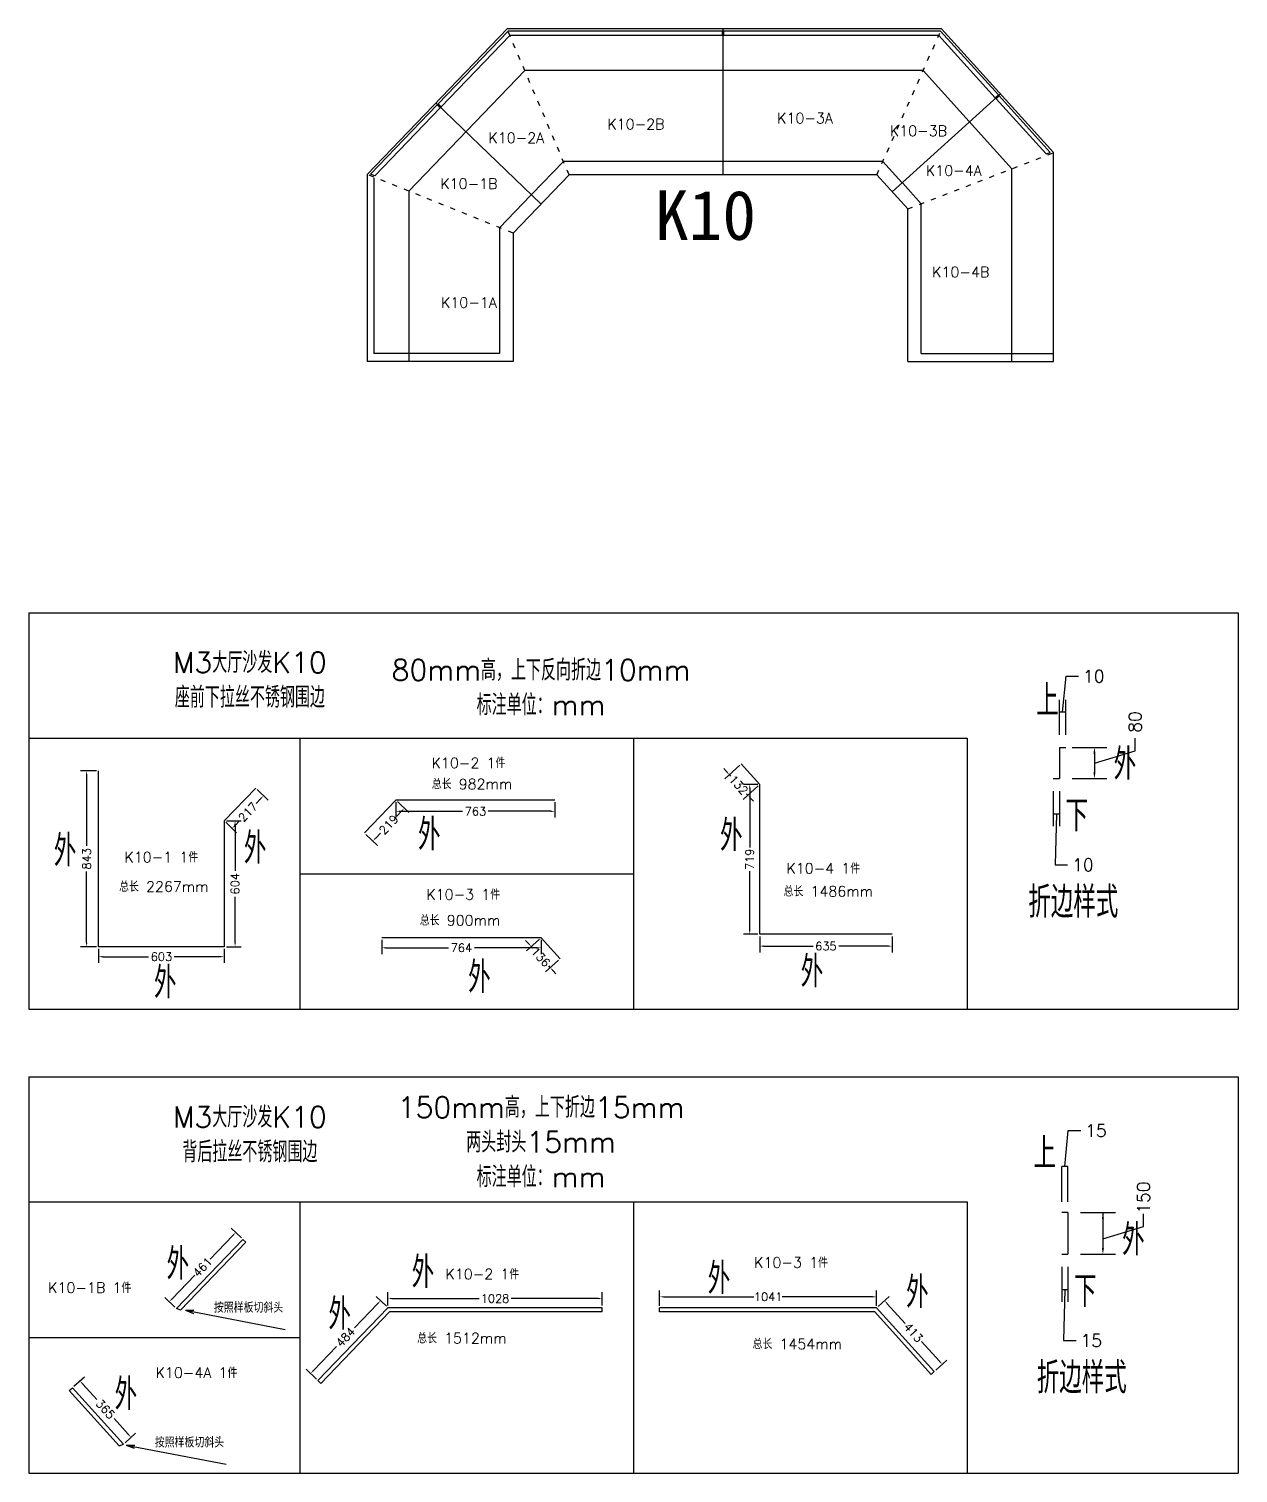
# Model space of a CAD drawing. Header units: millimetres. Extents: x 1725838 to 1745173, y -304752 to -289676.
# Drawn here: x 1738795 to 1744595, y -304752 to -297828 of the extents above; entities that cross this region are included whole.
import ezdxf

# ---------------------------------------------------------------- set-up
doc = ezdxf.new("R2010")
doc.units = ezdxf.units.MM
doc.header["$PDMODE"] = 35
doc.header["$PDSIZE"] = 3
doc.linetypes.add('ACAD_ISO03W100', pattern=[30, 12, -18])
doc.styles.add('SIMPLEX', font='simplex.shx', dxfattribs={"bigfont": 'gbcbig.shx'})
doc.styles.get("Standard").update_dxf_attribs({"font": 'simplex.shx', "bigfont": 'gbcbig.shx'})
doc.dimstyles.new('整数40', dxfattribs={"dimtxt": 40, "dimasz": 20, "dimexe": 30, "dimexo": 10, "dimgap": 10, "dimtad": 0, "dimdec": 0, "dimzin": 12, "dimdsep": 46, "dimtxsty": 'SIMPLEX', "dimcen": 50, "dimclrd": 256, "dimclre": 256, "dimclrt": 3, "dimazin": 3, "dimtfac": 1, "dimtdec": 0, "dimtmove": 1, "dimatfit": 3, "dimfxl": 0, "dimlwd": -1, "dimlwe": -1, "dimarcsym": 0})

# ---------------------------------------------------------------- blocks, each defined once
blk = doc.blocks.new('*D236')
for p, q in [((1739119.6, -301384.7), (1739042.3, -301384.7)), ((1739072.3, -301404.7), (1739072.3, -301745)), ((1739072.3, -302208.1), (1739072.3, -301867.8)), ((1739119.6, -302228.1), (1739042.3, -302228.1))]:
    blk.add_line(p, q)
for points in [[(1739068.9, -301404.7), (1739075.6, -301404.7), (1739072.3, -301384.7)], [(1739068.9, -302208.1), (1739075.6, -302208.1), (1739072.3, -302228.1)]]:
    blk.add_solid(points)
at = {"layer": 'Defpoints', "color": 0}
for p in [(1739129.6, -301384.7), (1739072.3, -302228.1), (1739129.6, -302228.1)]:
    blk.add_point(p, dxfattribs=at)
at = {"color": 3, "insert": (1739072.3, -301806.4), "char_height": 40, "attachment_point": 5, "rotation": 90, "style": 'SIMPLEX'}
blk.add_mtext('843', dxfattribs=at)
blk = doc.blocks.new('*D237')
for p, q in [((1739129.6, -302238.1), (1739129.6, -302305.7)), ((1739149.6, -302275.7), (1739369.7, -302275.7)), ((1739712.6, -302275.7), (1739492.5, -302275.7)), ((1739732.6, -302238.1), (1739732.6, -302305.7))]:
    blk.add_line(p, q)
for points in [[(1739149.6, -302272.4), (1739149.6, -302279), (1739129.6, -302275.7)], [(1739712.6, -302272.4), (1739712.6, -302279), (1739732.6, -302275.7)]]:
    blk.add_solid(points)
at = {"layer": 'Defpoints', "color": 0}
for p in [(1739129.6, -302228.1), (1739732.6, -302228.1), (1739732.6, -302275.7)]:
    blk.add_point(p, dxfattribs=at)
at = {"color": 3, "insert": (1739431.1, -302275.7), "char_height": 40, "attachment_point": 5, "style": 'SIMPLEX'}
blk.add_mtext('603', dxfattribs=at)
blk = doc.blocks.new('*D251')
for p, q in [((1739742.6, -301624.4), (1739814, -301624.4)), ((1739784, -301644.4), (1739784, -301863.8)), ((1739784, -302208.1), (1739784, -301988.6)), ((1739742.6, -302228.1), (1739814, -302228.1))]:
    blk.add_line(p, q)
for points in [[(1739780.7, -301644.4), (1739787.4, -301644.4), (1739784, -301624.4)], [(1739780.7, -302208.1), (1739787.4, -302208.1), (1739784, -302228.1)]]:
    blk.add_solid(points)
at = {"layer": 'Defpoints', "color": 0}
for p in [(1739732.6, -301624.4), (1739732.6, -302228.1), (1739784, -302228.1)]:
    blk.add_point(p, dxfattribs=at)
at = {"color": 3, "insert": (1739784, -301926.2), "char_height": 40, "attachment_point": 5, "rotation": 90, "style": 'SIMPLEX'}
blk.add_mtext('604', dxfattribs=at)
blk = doc.blocks.new('*D252')
for p, q in [((1739906.6, -301518.4), (1739885.2, -301540.6)), ((1739890.2, -301474.9), (1739942.1, -301524.7)), ((1739739.8, -301631.3), (1739791.7, -301681.2)), ((1739783.9, -301646), (1739805.3, -301623.7))]:
    blk.add_line(p, q)
for points in [[(1739904.2, -301516), (1739909, -301520.7), (1739920.5, -301503.9)], [(1739781.5, -301643.6), (1739786.3, -301648.3), (1739770.1, -301660.4)]]:
    blk.add_solid(points)
at = {"layer": 'Defpoints', "color": 0}
for p in [(1739883, -301467.9), (1739920.5, -301503.9), (1739732.6, -301624.4)]:
    blk.add_point(p, dxfattribs=at)
at = {"color": 3, "insert": (1739845.3, -301582.2), "char_height": 40, "attachment_point": 5, "rotation": 46.12857, "style": 'SIMPLEX'}
blk.add_mtext('217', dxfattribs=at)
blk = doc.blocks.new('*D253')
for p, q in [((1740563, -301531.7), (1740617.9, -301584.5)), ((1740582.4, -301578.1), (1740559.9, -301601.6)), ((1740411.6, -301689.2), (1740466.5, -301742)), ((1740458.7, -301706.8), (1740481.3, -301683.3))]:
    blk.add_line(p, q)
for points in [[(1740580, -301575.8), (1740584.8, -301580.4), (1740596.3, -301563.7)], [(1740456.3, -301704.5), (1740461.1, -301709.1), (1740444.9, -301721.2)]]:
    blk.add_solid(points)
at = {"layer": 'Defpoints', "color": 0}
for p in [(1740555.8, -301524.7), (1740404.4, -301682.3), (1740444.9, -301721.2)]:
    blk.add_point(p, dxfattribs=at)
at = {"color": 3, "insert": (1740520.6, -301642.4), "char_height": 40, "attachment_point": 5, "rotation": 46.12857, "style": 'SIMPLEX'}
blk.add_mtext('219', dxfattribs=at)
blk = doc.blocks.new('*D254')
for p, q in [((1740555.8, -301534.7), (1740555.8, -301608.7)), ((1741318.4, -301534.7), (1741318.4, -301608.7)), ((1740575.8, -301578.7), (1740875.7, -301578.7)), ((1741298.4, -301578.7), (1740998.5, -301578.7))]:
    blk.add_line(p, q)
for points in [[(1740575.8, -301575.3), (1740575.8, -301582), (1740555.8, -301578.7)], [(1741298.4, -301575.3), (1741298.4, -301582), (1741318.4, -301578.7)]]:
    blk.add_solid(points)
at = {"layer": 'Defpoints', "color": 0}
for p in [(1740555.8, -301524.7), (1741318.4, -301524.7), (1740555.8, -301578.7)]:
    blk.add_point(p, dxfattribs=at)
at = {"color": 3, "insert": (1740937.1, -301578.7), "char_height": 40, "attachment_point": 5, "style": 'SIMPLEX'}
blk.add_mtext('763', dxfattribs=at)
blk = doc.blocks.new('*D255')
for p, q in [((1740487.9, -302194.7), (1740487.9, -302263.1)), ((1741251.7, -302194.7), (1741251.7, -302263.1)), ((1740507.9, -302233.1), (1740807.4, -302233.1)), ((1741231.7, -302233.1), (1740932.2, -302233.1))]:
    blk.add_line(p, q)
for points in [[(1740507.9, -302229.7), (1740507.9, -302236.4), (1740487.9, -302233.1)], [(1741231.7, -302229.7), (1741231.7, -302236.4), (1741251.7, -302233.1)]]:
    blk.add_solid(points)
at = {"layer": 'Defpoints', "color": 0}
for p in [(1740487.9, -302184.7), (1741251.7, -302184.7), (1741251.7, -302233.1)]:
    blk.add_point(p, dxfattribs=at)
at = {"color": 3, "insert": (1740869.8, -302233.1), "char_height": 40, "attachment_point": 5, "style": 'SIMPLEX'}
blk.add_mtext('764', dxfattribs=at)
blk = doc.blocks.new('*D256')
for p, q in [((1741191.3, -302212.4), (1741177.8, -302197.6)), ((1741244.3, -302191.4), (1741182.4, -302247.4)), ((1741204.7, -302227.2), (1741212.2, -302235.6)), ((1741335.4, -302292.1), (1741273.6, -302348.1)), ((1741295.8, -302327.9), (1741288.3, -302319.6)), ((1741309.3, -302342.7), (1741322.7, -302357.6))]:
    blk.add_line(p, q)
for points in [[(1741193.7, -302210.2), (1741188.8, -302214.6), (1741204.7, -302227.2)], [(1741311.7, -302340.5), (1741306.8, -302345), (1741295.8, -302327.9)]]:
    blk.add_solid(points)
at = {"layer": 'Defpoints', "color": 0}
for p in [(1741204.7, -302227.2), (1741251.7, -302184.7), (1741342.8, -302285.4)]:
    blk.add_point(p, dxfattribs=at)
at = {"color": 3, "insert": (1741250.3, -302277.6), "char_height": 40, "attachment_point": 5, "rotation": 312.161, "style": 'SIMPLEX'}
blk.add_mtext('136', dxfattribs=at)
blk = doc.blocks.new('*D257')
for p, q in [((1742141.5, -301388.4), (1742128.1, -301373.6)), ((1742204.7, -301358.2), (1742132.7, -301423.4)), ((1742154.9, -301403.2), (1742160.6, -301409.5)), ((1742293.3, -301456.1), (1742221.3, -301521.3)), ((1742243.5, -301501.1), (1742237.9, -301494.9)), ((1742257, -301516), (1742270.4, -301530.8))]:
    blk.add_line(p, q)
for points in [[(1742144, -301386.2), (1742139, -301390.7), (1742154.9, -301403.2)], [(1742259.4, -301513.7), (1742254.5, -301518.2), (1742243.5, -301501.1)]]:
    blk.add_solid(points)
at = {"layer": 'Defpoints', "color": 0}
for p in [(1742212.1, -301351.5), (1742154.9, -301403.2), (1742300.7, -301449.4)]:
    blk.add_point(p, dxfattribs=at)
at = {"color": 3, "insert": (1742199.2, -301452.2), "char_height": 40, "attachment_point": 5, "rotation": 312.161, "style": 'SIMPLEX'}
blk.add_mtext('132', dxfattribs=at)
blk = doc.blocks.new('*D258')
for p, q in [((1742290.7, -301449.4), (1742222.7, -301449.4)), ((1742252.7, -301469.4), (1742252.7, -301752.2)), ((1742252.7, -302148.3), (1742252.7, -301865.5)), ((1742290.7, -302168.3), (1742222.7, -302168.3))]:
    blk.add_line(p, q)
for points in [[(1742249.3, -301469.4), (1742256, -301469.4), (1742252.7, -301449.4)], [(1742249.3, -302148.3), (1742256, -302148.3), (1742252.7, -302168.3)]]:
    blk.add_solid(points)
at = {"layer": 'Defpoints', "color": 0}
for p in [(1742300.7, -301449.4), (1742252.7, -302168.3), (1742300.7, -302168.3)]:
    blk.add_point(p, dxfattribs=at)
at = {"color": 3, "insert": (1742252.7, -301808.9), "char_height": 40, "attachment_point": 5, "rotation": 90, "style": 'SIMPLEX'}
blk.add_mtext('719', dxfattribs=at)
blk = doc.blocks.new('*D259')
for p, q in [((1742300.7, -302178.3), (1742300.7, -302255)), ((1742320.7, -302225), (1742556.8, -302225)), ((1742915.7, -302225), (1742679.6, -302225)), ((1742935.7, -302178.3), (1742935.7, -302255))]:
    blk.add_line(p, q)
for points in [[(1742320.7, -302221.6), (1742320.7, -302228.3), (1742300.7, -302225)], [(1742915.7, -302221.6), (1742915.7, -302228.3), (1742935.7, -302225)]]:
    blk.add_solid(points)
at = {"layer": 'Defpoints', "color": 0}
for p in [(1742300.7, -302168.3), (1742935.7, -302168.3), (1742935.7, -302225)]:
    blk.add_point(p, dxfattribs=at)
at = {"color": 3, "insert": (1742618.2, -302225), "char_height": 40, "attachment_point": 5, "style": 'SIMPLEX'}
blk.add_mtext('635', dxfattribs=at)
blk = doc.blocks.new('*D260')
for p, q in [((1740468, -303939.3), (1740357.3, -304054.4)), ((1740509.8, -303951.7), (1740460.2, -303904.1)), ((1740160.1, -304259.5), (1740270.8, -304144.4)), ((1740174.2, -304300.8), (1740124.6, -304253.1))]:
    blk.add_line(p, q)
for points in [[(1740465.6, -303937), (1740470.4, -303941.6), (1740481.8, -303924.9)], [(1740157.7, -304257.2), (1740162.5, -304261.8), (1740146.2, -304273.9)]]:
    blk.add_solid(points)
at = {"layer": 'Defpoints', "color": 0}
for p in [(1740517, -303958.7), (1740146.2, -304273.9), (1740181.4, -304307.7)]:
    blk.add_point(p, dxfattribs=at)
at = {"color": 3, "insert": (1740314, -304099.4), "char_height": 40, "attachment_point": 5, "rotation": 46.12857, "style": 'SIMPLEX'}
blk.add_mtext('484', dxfattribs=at)
blk = doc.blocks.new('*D261')
for p, q in [((1740517, -303948.7), (1740517, -303884.5)), ((1741545.3, -303948.7), (1741545.3, -303884.5)), ((1740537, -303914.5), (1740954.5, -303914.5)), ((1741525.3, -303914.5), (1741107.8, -303914.5))]:
    blk.add_line(p, q)
for points in [[(1740537, -303911.2), (1740537, -303917.9), (1740517, -303914.5)], [(1741525.3, -303911.2), (1741525.3, -303917.9), (1741545.3, -303914.5)]]:
    blk.add_solid(points)
at = {"layer": 'Defpoints', "color": 0}
for p in [(1740517, -303958.7), (1741545.3, -303914.5), (1741545.3, -303958.7)]:
    blk.add_point(p, dxfattribs=at)
at = {"color": 3, "insert": (1741031.1, -303914.5), "char_height": 40, "attachment_point": 5, "style": 'SIMPLEX'}
blk.add_mtext('1028', dxfattribs=at)
blk = doc.blocks.new('*D262')
for p, q in [((1741820.6, -303948.9), (1741820.6, -303876.3)), ((1742861.1, -303948.9), (1742861.1, -303876.3)), ((1741840.6, -303906.3), (1742272.7, -303906.3)), ((1742841.1, -303906.3), (1742408.9, -303906.3))]:
    blk.add_line(p, q)
for points in [[(1741840.6, -303903), (1741840.6, -303909.7), (1741820.6, -303906.3)], [(1742841.1, -303903), (1742841.1, -303909.7), (1742861.1, -303906.3)]]:
    blk.add_solid(points)
at = {"layer": 'Defpoints', "color": 0}
for p in [(1741820.6, -303906.3), (1741820.6, -303958.9), (1742861.1, -303958.9)]:
    blk.add_point(p, dxfattribs=at)
at = {"color": 3, "insert": (1742340.8, -303906.3), "char_height": 40, "attachment_point": 5, "style": 'SIMPLEX'}
blk.add_mtext('1041', dxfattribs=at)
blk = doc.blocks.new('*D263')
for p, q in [((1742868.5, -303952.2), (1742921.4, -303904.3)), ((1742912.5, -303939.3), (1742998.9, -304034.7)), ((1743162.6, -304215.5), (1743076.3, -304120.1)), ((1743145.5, -304258), (1743198.3, -304210.2))]:
    blk.add_line(p, q)
for points in [[(1742915, -303937), (1742910.1, -303941.5), (1742899.1, -303924.5)], [(1743165.1, -304213.2), (1743160.2, -304217.7), (1743176.1, -304230.3)]]:
    blk.add_solid(points)
at = {"layer": 'Defpoints', "color": 0}
for p in [(1742861.1, -303958.9), (1743176.1, -304230.3), (1743138, -304264.7)]:
    blk.add_point(p, dxfattribs=at)
at = {"color": 3, "insert": (1743037.6, -304077.4), "char_height": 40, "attachment_point": 5, "rotation": 312.161, "style": 'SIMPLEX'}
blk.add_mtext('413', dxfattribs=at)
blk = doc.blocks.new('*D264')
for p, q in [((1739011.3, -304335.2), (1739062, -304289.3)), ((1739053.2, -304324.3), (1739121.1, -304399.2)), ((1739271.4, -304565.3), (1739203.5, -304490.3)), ((1739256.4, -304605.8), (1739307.1, -304560))]:
    blk.add_line(p, q)
for points in [[(1739055.7, -304322), (1739050.7, -304326.5), (1739039.8, -304309.5)], [(1739273.9, -304563), (1739268.9, -304567.5), (1739284.8, -304580.1)]]:
    blk.add_solid(points)
at = {"layer": 'Defpoints', "color": 0}
for p in [(1739003.9, -304341.9), (1739039.8, -304309.5), (1739249, -304612.5)]:
    blk.add_point(p, dxfattribs=at)
at = {"color": 3, "insert": (1739162.3, -304444.8), "char_height": 40, "attachment_point": 5, "rotation": 312.161, "style": 'SIMPLEX'}
blk.add_mtext('365', dxfattribs=at)
blk = doc.blocks.new('*D265')
for p, q in [((1739773.7, -303612.1), (1739664.5, -303725.7)), ((1739814.7, -303623.8), (1739765.9, -303576.9)), ((1739482.1, -303915.4), (1739591.2, -303801.9)), ((1739495.4, -303956), (1739446.6, -303909.1))]:
    blk.add_line(p, q)
for points in [[(1739771.3, -303609.8), (1739776.1, -303614.4), (1739787.5, -303597.7)], [(1739479.7, -303913.1), (1739484.5, -303917.7), (1739468.2, -303929.9)]]:
    blk.add_solid(points)
at = {"layer": 'Defpoints', "color": 0}
for p in [(1739821.9, -303630.8), (1739468.2, -303929.9), (1739502.6, -303962.9)]:
    blk.add_point(p, dxfattribs=at)
at = {"color": 3, "insert": (1739627.9, -303763.8), "char_height": 40, "attachment_point": 5, "rotation": 46.12857, "style": 'SIMPLEX'}
blk.add_mtext('461', dxfattribs=at)

msp = doc.modelspace()

# ---------------------------------------------------------------- linework, layer by layer
at = {"color": 6}
for p, q in [((1741088.6, -297827.6), (1740418, -298525.1)), ((1741093.3, -297838.6), (1740757.7, -298187.6)), ((1741101.8, -297858.6), (1740772.1, -298201.5)), ((1743173, -297827.6), (1741088.6, -297827.6)), ((1742121.6, -297838.6), (1741093.3, -297838.6)), ((1742121.6, -297858.6), (1741101.8, -297858.6)), ((1743168.1, -297838.6), (1742127.6, -297838.6)), ((1743159.2, -297858.6), (1742127.6, -297858.6)), ((1743430.2, -298157.9), (1743159.2, -297858.6)), ((1743445, -298144.4), (1743168.1, -297838.6)), ((1743710.2, -298420.8), (1743173, -297827.6)), ((1743430.2, -298157.9), (1743445, -298144.4)), ((1740753.5, -298192), (1740434.2, -298524.1)), ((1740767.9, -298205.8), (1740454.2, -298532.2)), ((1740767.9, -298205.8), (1740753.5, -298192)), ((1740772.1, -298201.5), (1740757.7, -298187.6)), ((1743434.2, -298162.3), (1743449.1, -298148.9)), ((1743674.1, -298427.2), (1743434.2, -298162.3)), ((1743694.1, -298419.5), (1743449.1, -298148.9)), ((1743674.1, -298427.2), (1743694.1, -298419.5)), ((1740454.2, -298532.2), (1740434.2, -298524.1)), ((1740450, -298541.3), (1740450, -299384.6)), ((1741053, -299384.6), (1740450, -299384.6)), ((1743075.2, -299384.6), (1743710.2, -299384.6)), ((1743738.5, -301272.2), (1743738.5, -301422.2)), ((1743738.5, -301272.2), (1743768.5, -301272.2)), ((1743708.5, -301422.2), (1743738.5, -301422.2)), ((1743779, -303502.6), (1743749, -303502.6)), ((1743779, -303502.6), (1743779, -303702.6)), ((1739821.9, -303630.8), (1739502.6, -303962.9)), ((1739836.3, -303644.6), (1739522.6, -303971)), ((1739836.3, -303644.6), (1739821.9, -303630.8)), ((1743749, -303702.6), (1743779, -303702.6)), ((1740517, -303958.7), (1740181.4, -304307.7)), ((1741545.3, -303958.7), (1740517, -303958.7)), ((1741545.3, -303978.7), (1741545.3, -303958.7)), ((1742861.1, -303958.9), (1741820.6, -303958.9)), ((1741820.6, -303978.9), (1741820.6, -303958.9)), ((1743138, -304264.7), (1742861.1, -303958.9)), ((1739522.6, -303971), (1739502.6, -303962.9)), ((1740525.5, -303978.7), (1740195.8, -304321.6)), ((1741545.3, -303978.7), (1740525.5, -303978.7)), ((1742852.2, -303978.9), (1741820.6, -303978.9)), ((1743123.2, -304278.2), (1742852.2, -303978.9)), ((1743123.2, -304278.2), (1743138, -304264.7)), ((1738989.1, -304355.3), (1739003.9, -304341.9)), ((1739229, -304620.3), (1738989.1, -304355.3)), ((1739249, -304612.5), (1739003.9, -304341.9)), ((1740195.8, -304321.6), (1740181.4, -304307.7)), ((1739229, -304620.3), (1739249, -304612.5))]:
    msp.add_line(p, q, dxfattribs=at)
at = {"color": 1, "linetype": 'ACAD_ISO03W100', "ltscale": 2}
for p, q in [((1741386.6, -298527.6), (1741088.6, -297827.6)), ((1742862.5, -298527.6), (1743173, -297827.6)), ((1743010.2, -298690.7), (1743710.2, -298420.8)), ((1741118, -298807), (1740418, -298525.1))]:
    msp.add_line(p, q, dxfattribs=at)
at = {"color": 4}
for p, q in [((1742121.6, -297858.6), (1742121.6, -297838.6)), ((1742124.6, -298527.6), (1742124.6, -297827.6)), ((1742127.6, -297858.6), (1742127.6, -297838.6)), ((1741173.7, -298027.6), (1740618, -298605.7)), ((1742936.3, -298609.1), (1743455.2, -298139.3)), ((1741252.3, -298667.3), (1740747.7, -298182.2)), ((1743710.2, -299422.6), (1743710.2, -298420.8)), ((1740618, -298605.7), (1740618, -299422.6))]:
    msp.add_line(p, q, dxfattribs=at)
at = {"color": 1}
for p, q in [((1740418, -298525.1), (1740418, -299422.6)), ((1741118, -299422.6), (1740418, -299422.6)), ((1743010.2, -299422.6), (1743710.2, -299422.6))]:
    msp.add_line(p, q, dxfattribs=at)
for p, q in [((1738795.1, -300627.9), (1738795.1, -302527.9)), ((1738795.1, -300627.9), (1744595.1, -300627.9)), ((1744595.1, -300627.9), (1744595.1, -302527.9)), ((1743753.5, -301103.9), (1743769.9, -300931.5)), ((1743769.9, -300931.5), (1743829.9, -300931.5)), ((1743738.5, -301212.2), (1743738.5, -301043.9)), ((1743768.5, -301212.2), (1743768.5, -301043.9)), ((1743768.5, -301103.9), (1743738.5, -301103.9)), ((1743768.5, -301103.9), (1743738.5, -301103.9)), ((1738795.1, -301227.9), (1743295.1, -301227.9)), ((1740095.1, -301227.9), (1740095.1, -302527.9)), ((1741695.1, -301227.9), (1741695.1, -302527.9)), ((1743295.1, -301227.9), (1743295.1, -302527.9)), ((1744100.9, -301288.7), (1744100.9, -301228.7)), ((1743798.5, -301272.2), (1743965.9, -301272.2)), ((1743905.9, -301347.2), (1744100.9, -301288.7)), ((1743905.9, -301302.2), (1743905.9, -301392.2)), ((1743798.5, -301422.2), (1743965.9, -301422.2)), ((1743708.5, -301482.2), (1743708.5, -301650.2)), ((1743738.5, -301482.2), (1743738.5, -301650.2)), ((1743708.5, -301590.2), (1743738.5, -301590.2)), ((1743708.5, -301590.2), (1743738.5, -301590.2)), ((1743723.5, -301590.2), (1743717.5, -301835.5)), ((1740095.1, -301877.9), (1741695.1, -301877.9)), ((1743717.5, -301835.5), (1743777.5, -301835.5)), ((1738795.1, -302527.9), (1744595.1, -302527.9)), ((1738795.1, -302851.5), (1738795.1, -304751.5)), ((1738795.1, -302851.5), (1744595.1, -302851.5)), ((1744595.1, -302851.5), (1744595.1, -304751.5)), ((1743764, -303282), (1743780.4, -303109.6)), ((1743780.4, -303109.6), (1743840.4, -303109.6)), ((1743749, -303450.3), (1743749, -303282)), ((1743779, -303282), (1743749, -303282)), ((1743779, -303282), (1743749, -303282)), ((1743779, -303450.3), (1743779, -303282)), ((1738795.1, -303451.5), (1743295.1, -303451.5)), ((1740095.1, -303451.5), (1740095.1, -304751.5)), ((1741695.1, -303451.5), (1741695.1, -304751.5)), ((1743295.1, -303451.5), (1743295.1, -304751.5)), ((1743839, -303502.6), (1744006.4, -303502.6)), ((1743946.4, -303502.6), (1743946.4, -303672.6)), ((1744141.4, -303569.1), (1744141.4, -303509.1)), ((1743946.4, -303627.6), (1744141.4, -303569.1)), ((1743839, -303702.6), (1744006.4, -303702.6)), ((1743749, -303762.6), (1743749, -303930.6)), ((1743779, -303762.6), (1743779, -303930.6)), ((1743749, -303870.6), (1743779, -303870.6)), ((1743749, -303870.6), (1743779, -303870.6)), ((1743764, -303870.6), (1743758, -304115.9)), ((1739546, -303971), (1740024.4, -304062.5)), ((1739546, -303971), (1739587.1, -303971)), ((1739546, -303971), (1739584.2, -303986.2)), ((1738795.1, -304101.5), (1740095.1, -304101.5)), ((1743758, -304115.9), (1743818, -304115.9)), ((1739262.5, -304617.4), (1739741, -304708.9)), ((1739262.5, -304617.4), (1739303.6, -304617.4)), ((1739262.5, -304617.4), (1739300.7, -304632.6)), ((1738795.1, -304751.5), (1744595.1, -304751.5))]:
    msp.add_line(p, q)
at = {"color": 4}
msp.add_lwpolyline([(1743510.2, -299422.6), (1743510.2, -298497.9), (1743084.3, -298027.6), (1741173.7, -298027.6)], dxfattribs=at)
at = {"color": 6}
for points in [[(1742121.6, -298462.6), (1741358.9, -298462.6), (1741207.5, -298620.1)], [(1742982.5, -298563.3), (1742891.3, -298462.6), (1742127.6, -298462.6)], [(1741203.4, -298624.4), (1741053, -298780.9), (1741053, -299384.6)], [(1743075.2, -299384.6), (1743075.2, -298665.6), (1742986.5, -298567.7)], [(1739883, -301467.9), (1739732.6, -301624.4), (1739732.6, -302228.1), (1739129.6, -302228.1), (1739129.6, -301384.7)], [(1742935.7, -302168.3), (1742300.7, -302168.3), (1742300.7, -301449.4), (1742212.1, -301351.5)], [(1741318.4, -301524.7), (1740555.8, -301524.7), (1740404.4, -301682.3)], [(1741342.8, -302285.4), (1741251.7, -302184.7), (1740487.9, -302184.7)]]:
    msp.add_lwpolyline(points, dxfattribs=at)
at = {"color": 1}
msp.add_lwpolyline([(1743010.2, -299422.6), (1743010.2, -298690.7), (1742862.5, -298527.6), (1741386.6, -298527.6), (1741118, -298807), (1741118, -299422.6)], dxfattribs=at)
for points in [[(1743900.9, -301302.2), (1743910.9, -301302.2), (1743905.9, -301272.2)], [(1743900.9, -301392.2), (1743910.9, -301392.2), (1743905.9, -301422.2)], [(1743941.4, -303532.6), (1743951.4, -303532.6), (1743946.4, -303502.6)], [(1743941.4, -303672.6), (1743951.4, -303672.6), (1743946.4, -303702.6)]]:
    msp.add_solid(points)

# ---------------------------------------------------------------- texts
at = {"color": 3, "char_height": 50, "attachment_point": 5}
for s, insert in [('\\A1;K10-2B', (1741706.8, -298284.6)), ('\\A1;K10-3A', (1742517.9, -298255.5)), ('\\A1;K10-2A', (1741133, -298349.9)), ('\\A1;K10-3B', (1743062, -298316.3)), ('\\A1;K10-4A', (1743231.5, -298506.9)), ('\\A1;K10-1B', (1740905.6, -298569.6)), ('\\A1;K10-4B', (1743264.8, -298993)), ('\\A1;K10-1A', (1740905.6, -299139.6)), ('\\A1;K10-2 {\\A0;\\C1;1件}', (1740903.6, -301346.8)), ('\\A1;^I总长 982mm', (1740903.6, -301448.1)), ('\\A1;K10-1 {\\A0;\\C1;1件}', (1739430.2, -301798.7)), ('\\A1;K10-4 {\\A0;\\C1;1件}', (1742605.4, -301852.2)), ('\\A1;^I总长 2267mm', (1739425.3, -301939.5)), ('\\A1;K10-3 {\\A0;\\C1;1件}', (1740878.3, -301977.6)), ('\\A1;^I总长 1486mm', (1742612.3, -301962.2)), ('\\A1;^I总长 900mm', (1740846.2, -302101.3)), ('\\A1;K10-3 {\\A0;\\C1;1件}', (1742450.9, -303741.9)), ('\\A1;K10-2 {\\A0;\\C1;1件}', (1740970.1, -303797.3)), ('\\A1;K10-1B {\\A0;\\C1;1件}', (1739087.2, -303862.4)), ('\\A1;按照样板切斜头', (1739848.7, -303957.5)), ('\\A1;^I总长 1512mm', (1740855, -304104.5)), ('\\A1;^I总长 1454mm', (1742463.6, -304132.3)), ('\\A1;K10-4A {\\A0;\\C1;1件}', (1739599.1, -304270.1)), ('\\A1;按照样板切斜头', (1739565.3, -304603.9))]:
    msp.add_mtext(s, dxfattribs=dict(at, insert=insert))
at = {"insert": (1742282.9, -298843.1), "char_height": 237.329, "width": 621.512, "attachment_point": 9}
msp.add_mtext('{\\fNSimSun|b0|i0|c134|p49;\\C1;K10}', dxfattribs=at)
at = {"color": 1, "attachment_point": 5, "style": 'SIMPLEX'}
for s, insert, char_height in [('\\A1;M3大厅沙发{\\A0;K10^J座前下拉丝不锈钢}围边', (1739855.2, -300948.5), 100), ('80mm高，上下反向折边10mm\\P标注单位：mm', (1741251.3, -300984.9), 100), ('上', (1743680.8, -301047.4), 150), ('外', (1744052.2, -301352.9), 150), ('下', (1743821.4, -301600.2), 150), ('外', (1740715.5, -301690.2), 150), ('外', (1742164.3, -301694.7), 150), ('外', (1739880.5, -301755.4), 150), ('外', (1738968.8, -301767.5), 150), ('折边样式', (1743804.5, -302014.2), 150), ('外', (1740956.1, -302374.3), 150), ('外', (1742551.4, -302347.2), 150), ('外', (1739448.9, -302399.9), 150), ('\\A1;M3大厅沙发{\\A0;K10^J背后拉丝不锈钢}围边', (1739855.2, -303127.9), 100), ('150mm高，上下折边15mm\\P两头封头15mm\\P标注单位：mm', (1741251.3, -303164.3), 100), ('上', (1743667.4, -303218.1), 150), ('外', (1744092.7, -303633.3), 150), ('外', (1739509.8, -303748.8), 150), ('外', (1740685.4, -303788.7), 150), ('外', (1742105.3, -303818.7), 150), ('外', (1743056.6, -303884.8), 150), ('下', (1743861.9, -303880.6), 150), ('外', (1740286, -303989.3), 150), ('折边样式', (1743845, -304294.6), 150), ('外', (1739260.4, -304373.6), 150)]:
    msp.add_mtext(s, dxfattribs=dict(at, insert=insert, char_height=char_height))
at = {"color": 3, "char_height": 60, "attachment_point": 5, "style": 'SIMPLEX'}
for s, insert in [('10', (1743902.8, -300931.5)), ('10', (1743850.4, -301835.5)), ('15', (1743913.3, -303109.6)), ('15', (1743890.9, -304115.9))]:
    msp.add_mtext(s, dxfattribs=dict(at, insert=insert))
at = {"color": 3, "char_height": 60, "attachment_point": 5, "rotation": 90, "style": 'SIMPLEX'}
for s, insert in [('80', (1744100.9, -301150.2)), ('150', (1744141.4, -303430.6))]:
    msp.add_mtext(s, dxfattribs=dict(at, insert=insert))

# ---------------------------------------------------------------- dimensions: what is measured, and where the dimension line sits
for p1, p2, distance, picture, middle in [((1739129.6, -301384.7), (1739129.6, -302228.1), -57.3, '*D236', (1739072.3, -301806.4)), ((1742300.7, -301449.4), (1742212.1, -301351.5), 77.1, '*D257', (1742199.2, -301452.2)), ((1739732.6, -301624.4), (1739883, -301467.9), -52, '*D252', (1739845.3, -301582.2)), ((1742300.7, -301449.4), (1742300.7, -302168.3), -48, '*D258', (1742252.7, -301808.9)), ((1740555.8, -301524.7), (1740404.4, -301682.3), 56.2, '*D253', (1740520.6, -301642.4)), ((1741318.4, -301524.7), (1740555.8, -301524.7), 53.9, '*D254', (1740937.1, -301578.7)), ((1739732.6, -301624.4), (1739732.6, -302228.1), 51.4, '*D251', (1739784, -301926.2)), ((1739129.6, -302228.1), (1739732.6, -302228.1), -47.6, '*D237', (1739431.1, -302275.7)), ((1740487.9, -302184.7), (1741251.7, -302184.7), -48.4, '*D255', (1740869.8, -302233.1)), ((1741342.8, -302285.4), (1741251.7, -302184.7), 63.4, '*D256', (1741250.3, -302277.6)), ((1742300.7, -302168.3), (1742935.7, -302168.3), -56.6, '*D259', (1742618.2, -302225)), ((1739821.9, -303630.8), (1739502.6, -303962.9), -47.7, '*D265', (1739627.9, -303763.8)), ((1740517, -303958.7), (1741545.3, -303958.7), 44.1, '*D261', (1741031.1, -303914.5)), ((1742861.0949, -303958.8936), (1741820.5602, -303958.8936), -52.57, '*D262', (1742340.8275, -303906.3237)), ((1740517, -303958.7), (1740181.4, -304307.7), -48.8, '*D260', (1740314, -304099.4)), ((1742861.1, -303958.9), (1743138, -304264.7), 51.3, '*D263', (1743037.6, -304077.4)), ((1739249, -304612.5), (1739003.9, -304341.9), -48.4, '*D264', (1739162.3, -304444.8))]:
    dim = msp.add_aligned_dim(p1=p1, p2=p2, distance=distance, dimstyle='整数40')
    dim.commit()
    dim.dimension.update_dxf_attribs({"geometry": picture, "text_midpoint": middle})

doc.saveas('drawing.dxf')
